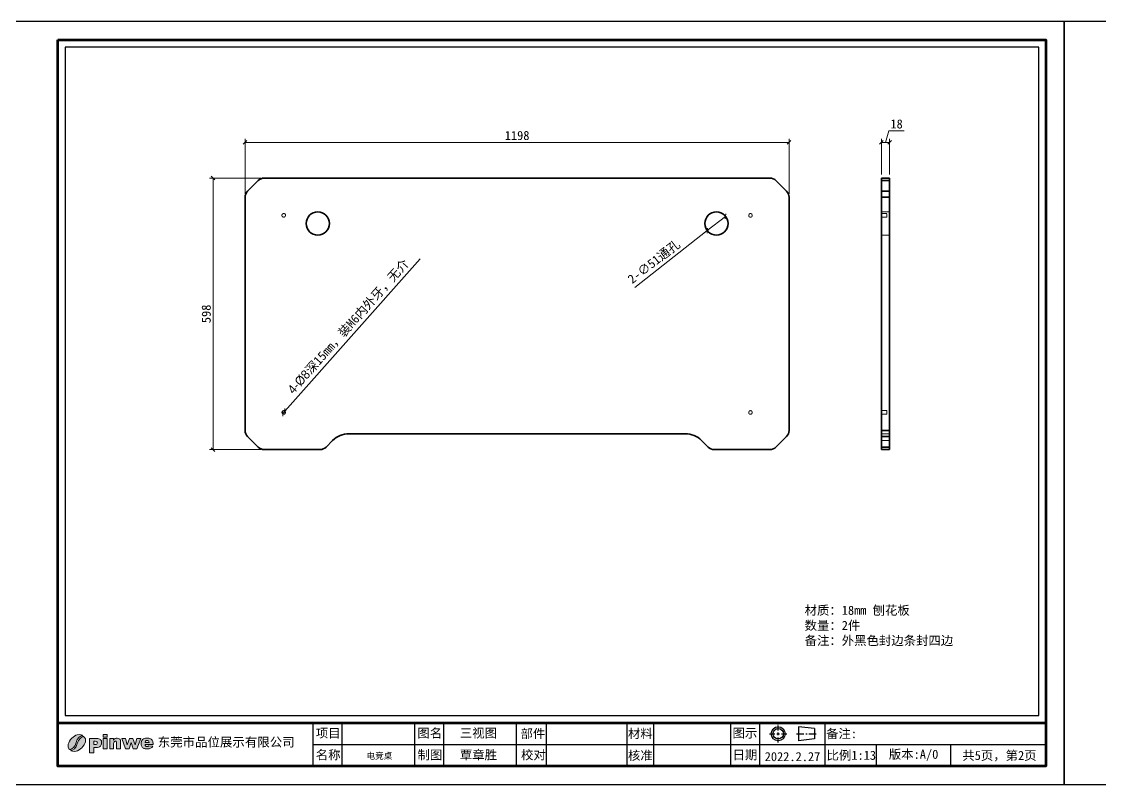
# Model space of a CAD drawing. Header units: inches. Extents: x 21728 to 86065, y -20660 to 1996.
# Drawn here: x 76641 to 79017, y -14953 to -13273 of the extents above; entities that cross this region are included whole.
import ezdxf

# ---------------------------------------------------------------- set-up
doc = ezdxf.new("R2010")
doc.units = ezdxf.units.IN
doc.header["$MEASUREMENT"] = 0
doc.linetypes.add('CENTER2', pattern=[28.575, 19.05, -3.175, 3.175, -3.175])
doc.linetypes.add('HIDDEN', pattern=[1.905, 1.27, -0.635])
doc.layers.add('_U+56FE_U+5C42 1', color=7, linetype='Continuous')
doc.layers.add('图框', color=5, linetype='Continuous', lineweight=60)
doc.layers.add('轮廓线', color=7, linetype='Continuous', lineweight=30)
doc.styles.add('ee', font='simfang.ttf')
doc.styles.get("Standard").update_dxf_attribs({"font": 'arial.ttf'})
doc.styles.add('宋体', font='')
doc.styles.add('样式 1', font='')
doc.styles.get('宋体').set_extended_font_data('SimSun')
doc.styles.get('样式 1').set_extended_font_data('SimSun')
doc.dimstyles.new('1-8', dxfattribs={"dimscale": 8, "dimtxt": 2.5, "dimasz": 1, "dimexe": 1, "dimexo": 1, "dimtad": 1, "dimdec": 1, "dimdsep": 46, "dimtxsty": '宋体', "dimblk": 'OBLIQUE', "dimcen": 2.5, "dimclrd": 3, "dimclre": 3, "dimclrt": 256, "dimadec": 0, "dimazin": 0, "dimtfac": 1, "dimtdec": 1, "dimtmove": 1, "dimatfit": 3, "dimfxl": 0, "dimlwd": 9, "dimlwe": 9, "dimarcsym": 0})

# ---------------------------------------------------------------- blocks, each defined once
blk = doc.blocks.new('_Oblique')
at = {"color": 0, "linetype": 'ByBlock', "lineweight": -2}
blk.add_line((-0.5, -0.5), (0.5, 0.5), dxfattribs=at)
blk = doc.blocks.new('*D67')
at = {"color": 3, "lineweight": 9, "transparency": 16777216}
for p, q in [((77167.8, -13617.9), (77055, -13617.9)), ((77063, -13617.9), (77063, -14215.9)), ((77167.8, -14215.9), (77055, -14215.9))]:
    blk.add_line(p, q, dxfattribs=at)
at = {"layer": 'Defpoints', "color": 0, "transparency": 16777216}
for p in [(77175.8, -13617.9), (77063, -14215.9), (77175.8, -14215.9)]:
    blk.add_point(p, dxfattribs=at)
at = {"color": 3, "lineweight": 9, "transparency": 16777216, "xscale": 8, "yscale": 8, "zscale": 8}
for p, rotation in [((77063, -13617.9), 90), ((77063, -14215.9), 270)]:
    blk.add_blockref('_Oblique', p, dxfattribs=dict(at, rotation=rotation))
at = {"transparency": 16777216, "insert": (77048, -13916.9), "char_height": 20, "attachment_point": 5, "rotation": 90, "style": '宋体'}
blk.add_mtext('598', dxfattribs=at)
blk = doc.blocks.new('*D68')
at = {"color": 3, "lineweight": 9, "transparency": 16777216}
for p, q in [((77133.6, -13652.2), (77133.6, -13531.2)), ((77133.6, -13539.2), (78331.6, -13539.2)), ((78331.6, -13652.2), (78331.6, -13531.2))]:
    blk.add_line(p, q, dxfattribs=at)
at = {"layer": 'Defpoints', "color": 0, "transparency": 16777216}
for p in [(78331.6, -13539.2), (77133.6, -13660.2), (78331.6, -13660.2)]:
    blk.add_point(p, dxfattribs=at)
at = {"color": 3, "lineweight": 9, "transparency": 16777216, "xscale": 8, "yscale": 8, "zscale": 8, "rotation": 180}
blk.add_blockref('_Oblique', (77133.6, -13539.2), dxfattribs=at)
at = {"color": 3, "lineweight": 9, "transparency": 16777216, "xscale": 8, "yscale": 8, "zscale": 8}
blk.add_blockref('_Oblique', (78331.6, -13539.2), dxfattribs=at)
at = {"transparency": 16777216, "insert": (77732.6, -13524.2), "char_height": 20, "attachment_point": 5, "style": '宋体'}
blk.add_mtext('1198', dxfattribs=at)
blk = doc.blocks.new('*D69')
at = {"color": 3, "lineweight": 9, "transparency": 16777216}
for p, q in [((78543.8, -13539.2), (78551.5, -13513.7)), ((78551.5, -13513.7), (78585.2, -13513.7)), ((78534.8, -13609.9), (78534.8, -13531.2)), ((78552.8, -13539.2), (78534.8, -13539.2)), ((78552.8, -13609.9), (78552.8, -13531.2))]:
    blk.add_line(p, q, dxfattribs=at)
at = {"layer": 'Defpoints', "color": 0, "transparency": 16777216}
for p in [(78534.8, -13539.2), (78534.8, -13617.9), (78552.8, -13617.9)]:
    blk.add_point(p, dxfattribs=at)
at = {"color": 3, "lineweight": 9, "transparency": 16777216, "xscale": 8, "yscale": 8, "zscale": 8, "rotation": 180}
blk.add_blockref('_Oblique', (78534.8, -13539.2), dxfattribs=at)
at = {"color": 3, "lineweight": 9, "transparency": 16777216, "xscale": 8, "yscale": 8, "zscale": 8}
blk.add_blockref('_Oblique', (78552.8, -13539.2), dxfattribs=at)
at = {"transparency": 16777216, "insert": (78568.3, -13498.7), "char_height": 20, "attachment_point": 5, "style": '宋体'}
blk.add_mtext('18', dxfattribs=at)
blk = doc.blocks.new('*D70')
at = {"color": 3, "lineweight": 9, "transparency": 16777216}
for p in [(78191.6, -13702.2), (77991.7, -13858.5)]:
    blk.add_line(p, (78151.5, -13733.6), dxfattribs=at)
at = {"layer": 'Defpoints', "color": 0, "transparency": 16777216}
for p in [(78191.6, -13702.2), (78151.5, -13733.6)]:
    blk.add_point(p, dxfattribs=at)
at = {"color": 3, "lineweight": 9, "transparency": 16777216, "xscale": 8, "yscale": 8, "zscale": 8}
for p, rotation in [((78191.6, -13702.2), 218.0273107194701), ((78151.5, -13733.6), 38.02731071947012)]:
    blk.add_blockref('_Oblique', p, dxfattribs=dict(at, rotation=rotation))
at = {"transparency": 16777216, "insert": (78034.3, -13802.6), "char_height": 20, "attachment_point": 5, "rotation": 38.0273, "style": '宋体'}
blk.add_mtext('2-∅51通孔', dxfattribs=at)
blk = doc.blocks.new('*D72')
at = {"color": 3, "lineweight": 9, "transparency": 16777216}
for p in [(77519, -13795.9), (77216.1, -14136.7)]:
    blk.add_line(p, (77221, -14131.1), dxfattribs=at)
at = {"layer": 'Defpoints', "color": 0, "transparency": 16777216}
for p in [(77216.1, -14136.7), (77221, -14131.1)]:
    blk.add_point(p, dxfattribs=at)
at = {"color": 3, "lineweight": 9, "transparency": 16777216, "xscale": 8, "yscale": 8, "zscale": 8}
for p, rotation in [((77216.1, -14136.7), 48.36256670306356), ((77221, -14131.1), 228.3625667030635)]:
    blk.add_blockref('_Oblique', p, dxfattribs=dict(at, rotation=rotation))
at = {"transparency": 16777216, "insert": (77361.6, -13945.3), "char_height": 20, "attachment_point": 5, "rotation": 48.3626, "style": '宋体'}
blk.add_mtext('{\\fGulim|b0|i0|c134|p0;4-%%C8}深15mm，装M6内外牙，无介', dxfattribs=at)

msp = doc.modelspace()

# ---------------------------------------------------------------- hatches: boundary and pattern name
h = msp.add_hatch(color=256)
h.dxf.hatch_style = 1
edge = h.paths.add_edge_path()
edge.add_spline(control_points=[(76930.78, -14865.29), (76930.78, -14865.29), (76913.21, -14865.29), (76913.21, -14865.29), (76913.37, -14866.7), (76913.74, -14867.75), (76914.35, -14868.44), (76915.2, -14869.43), (76916.3, -14869.92), (76917.67, -14869.92), (76918.54, -14869.92), (76919.36, -14869.7), (76920.13, -14869.28), (76920.6, -14869.01), (76921.12, -14868.53), (76921.66, -14867.85), (76921.66, -14867.85), (76930.29, -14868.64), (76930.29, -14868.64), (76928.97, -14870.93), (76927.38, -14872.58), (76925.52, -14873.57), (76923.65, -14874.57), (76920.97, -14875.07), (76917.49, -14875.07), (76914.45, -14875.07), (76912.08, -14874.64), (76910.34, -14873.79), (76908.6, -14872.93), (76907.17, -14871.58), (76906.02, -14869.72), (76904.88, -14867.86), (76904.31, -14865.67), (76904.31, -14863.16), (76904.31, -14859.58), (76905.46, -14856.68), (76907.75, -14854.47), (76910.03, -14852.27), (76913.19, -14851.16), (76917.22, -14851.16), (76920.49, -14851.16), (76923.07, -14851.66), (76924.96, -14852.65), (76926.86, -14853.64), (76928.3, -14855.07), (76929.3, -14856.96), (76930.29, -14858.83), (76930.78, -14861.29), (76930.78, -14864.3), (76930.78, -14864.3), (76930.78, -14865.29), (76930.78, -14865.29)], knot_values=[0, 0, 0, 0, 1, 1, 1, 2, 2, 2, 3, 3, 3, 4, 4, 4, 5, 5, 5, 6, 6, 6, 7, 7, 7, 8, 8, 8, 9, 9, 9, 10, 10, 10, 11, 11, 11, 12, 12, 12, 13, 13, 13, 14, 14, 14, 15, 15, 15, 16, 16, 16, 17, 17, 17, 17], degree=3, periodic=0)
edge = h.paths.add_edge_path(flags=16)
edge.add_spline(control_points=[(76921.88, -14861.11), (76921.71, -14859.41), (76921.25, -14858.19), (76920.51, -14857.45), (76919.77, -14856.72), (76918.8, -14856.35), (76917.59, -14856.35), (76916.19, -14856.35), (76915.08, -14856.91), (76914.24, -14858.02), (76913.71, -14858.71), (76913.38, -14859.74), (76913.23, -14861.11), (76913.23, -14861.11), (76921.88, -14861.11), (76921.88, -14861.11)], knot_values=[0, 0, 0, 0, 1, 1, 1, 2, 2, 2, 3, 3, 3, 4, 4, 4, 5, 5, 5, 5], degree=3, periodic=0)
h.paths.add_polyline_path([(76861.93, -14851.69), (76870.4, -14851.69), (76874.07, -14866.03), (76878.74, -14851.69), (76886.58, -14851.69), (76891.41, -14866.06), (76895.1, -14851.69), (76903.51, -14851.69), (76895.1, -14874.54), (76887.32, -14874.54), (76882.7, -14860.79), (76878.23, -14874.54), (76870.41, -14874.54)])
edge = h.paths.add_edge_path()
edge.add_spline(control_points=[(76835.27, -14851.69), (76835.27, -14851.69), (76843.43, -14851.69), (76843.43, -14851.69), (76843.43, -14851.69), (76843.43, -14855.41), (76843.43, -14855.41), (76844.65, -14853.88), (76845.87, -14852.79), (76847.12, -14852.14), (76848.37, -14851.49), (76849.88, -14851.16), (76851.67, -14851.16), (76854.09, -14851.16), (76855.98, -14851.88), (76857.35, -14853.32), (76858.72, -14854.76), (76859.4, -14856.99), (76859.4, -14860.01), (76859.4, -14860.01), (76859.4, -14874.54), (76859.4, -14874.54), (76859.4, -14874.54), (76850.59, -14874.54), (76850.59, -14874.54), (76850.59, -14874.54), (76850.59, -14861.97), (76850.59, -14861.97), (76850.59, -14860.53), (76850.33, -14859.52), (76849.8, -14858.92), (76849.27, -14858.33), (76848.53, -14858.03), (76847.58, -14858.03), (76846.53, -14858.03), (76845.67, -14858.43), (76845.01, -14859.23), (76844.36, -14860.04), (76844.03, -14861.48), (76844.03, -14863.56), (76844.03, -14863.56), (76844.03, -14874.54), (76844.03, -14874.54), (76844.03, -14874.54), (76835.27, -14874.54), (76835.27, -14874.54), (76835.27, -14874.54), (76835.27, -14851.69), (76835.27, -14851.69)], knot_values=[0, 0, 0, 0, 1, 1, 1, 2, 2, 2, 3, 3, 3, 4, 4, 4, 5, 5, 5, 6, 6, 6, 7, 7, 7, 8, 8, 8, 9, 9, 9, 10, 10, 10, 11, 11, 11, 12, 12, 12, 13, 13, 13, 14, 14, 14, 15, 15, 15, 16, 16, 16, 16], degree=3, periodic=0)
h.paths.add_polyline_path([(76821.06, -14843.01), (76829.83, -14843.01), (76829.83, -14848.96), (76821.06, -14848.96)])
h.paths.add_polyline_path([(76821.06, -14851.69), (76829.83, -14851.69), (76829.83, -14874.54), (76821.06, -14874.54)])
edge = h.paths.add_edge_path()
edge.add_spline(control_points=[(76790.79, -14851.84), (76790.79, -14851.84), (76806.99, -14851.84), (76806.99, -14851.84), (76810.52, -14851.84), (76813.17, -14852.68), (76814.93, -14854.36), (76816.68, -14856.04), (76817.56, -14858.43), (76817.56, -14861.54), (76817.56, -14864.72), (76816.6, -14867.22), (76814.69, -14869.01), (76812.77, -14870.81), (76809.84, -14871.7), (76805.91, -14871.7), (76805.91, -14871.7), (76800.56, -14871.7), (76800.56, -14871.7), (76800.56, -14871.7), (76800.56, -14883.37), (76800.56, -14883.37), (76800.56, -14883.37), (76790.79, -14883.37), (76790.79, -14883.37), (76790.79, -14883.37), (76790.79, -14851.84), (76790.79, -14851.84)], knot_values=[0, 0, 0, 0, 1, 1, 1, 2, 2, 2, 3, 3, 3, 4, 4, 4, 5, 5, 5, 6, 6, 6, 7, 7, 7, 8, 8, 8, 9, 9, 9, 9], degree=3, periodic=0)
edge = h.paths.add_edge_path(flags=16)
edge.add_spline(control_points=[(76800.56, -14865.32), (76800.56, -14865.32), (76802.96, -14865.32), (76802.96, -14865.32), (76804.86, -14865.32), (76806.19, -14864.99), (76806.95, -14864.33), (76807.71, -14863.68), (76808.1, -14862.84), (76808.1, -14861.82), (76808.1, -14860.83), (76807.77, -14860), (76807.1, -14859.31), (76806.44, -14858.62), (76805.19, -14858.27), (76803.35, -14858.27), (76803.35, -14858.27), (76800.56, -14858.27), (76800.56, -14858.27), (76800.56, -14858.27), (76800.56, -14865.32), (76800.56, -14865.32)], knot_values=[0, 0, 0, 0, 1, 1, 1, 2, 2, 2, 3, 3, 3, 4, 4, 4, 5, 5, 5, 6, 6, 6, 7, 7, 7, 7], degree=3, periodic=0)
edge = h.paths.add_edge_path()
edge.add_spline(control_points=[(76750, -14878.64), (76750, -14878.64), (76754.35, -14882.38), (76761.82, -14880.13), (76769.29, -14877.89), (76779.63, -14868.89), (76781.74, -14859.11), (76783.84, -14849.32), (76776.83, -14847.18), (76776.83, -14847.18), (76776.83, -14847.18), (76764.6, -14852.89), (76763.99, -14863.15), (76763.38, -14873.41), (76751.9, -14878.5), (76750, -14878.64)], knot_values=[0, 0, 0, 0, 1, 1, 1, 2, 2, 2, 3, 3, 3, 4, 4, 4, 5, 5, 5, 5], degree=3, periodic=0)
edge = h.paths.add_edge_path()
edge.add_spline(control_points=[(76775.61, -14845.32), (76775.61, -14845.32), (76771.26, -14841.58), (76763.79, -14843.82), (76756.32, -14846.07), (76745.98, -14855.07), (76743.87, -14864.85), (76741.77, -14874.64), (76748.78, -14876.77), (76748.78, -14876.77), (76748.78, -14876.77), (76761.01, -14871.07), (76761.62, -14860.81), (76762.23, -14850.55), (76773.71, -14845.46), (76775.61, -14845.32)], knot_values=[0, 0, 0, 0, 1, 1, 1, 2, 2, 2, 3, 3, 3, 4, 4, 4, 5, 5, 5, 5], degree=3, periodic=0)

# ---------------------------------------------------------------- linework, layer by layer
at = {"color": 7, "linetype": 'Continuous', "lineweight": 35}
for p, q in [((77162.4, -13623.45), (77139.12, -13646.74)), ((78289.27, -13617.89), (77175.84, -13617.89)), ((78325.99, -13646.74), (78302.71, -13623.45)), ((78552.82, -13617.89), (78534.82, -13617.89)), ((78534.82, -13617.89), (78534.82, -13623.45)), ((78552.82, -13623.45), (78534.82, -13623.45)), ((78534.82, -13623.45), (78534.82, -13646.74)), ((78552.82, -13617.89), (78552.82, -13623.45)), ((78552.82, -13623.45), (78552.82, -13646.74)), ((77133.56, -13660.17), (77133.56, -14173.6)), ((78331.56, -14173.6), (78331.56, -13660.17)), ((78552.82, -13646.74), (78534.82, -13646.74)), ((78534.82, -13646.74), (78534.82, -13660.17)), ((78552.82, -13660.17), (78534.82, -13660.17)), ((78534.82, -13660.17), (78534.82, -14173.6)), ((78552.82, -13646.74), (78552.82, -13660.17)), ((78552.82, -13660.17), (78552.82, -14173.6)), ((77362.41, -14180.89), (78102.7, -14180.89)), ((78552.82, -14173.6), (78534.82, -14173.6)), ((78534.82, -14173.6), (78534.82, -14187.04)), ((78552.82, -14173.6), (78552.82, -14187.04)), ((77139.12, -14187.04), (77162.4, -14210.32)), ((77311.85, -14210.32), (77326.35, -14195.83)), ((78138.77, -14195.83), (78153.26, -14210.32)), ((78302.71, -14210.32), (78325.99, -14187.04)), ((78552.82, -14187.04), (78534.82, -14187.04)), ((78534.82, -14187.04), (78534.82, -14210.32)), ((78552.82, -14187.04), (78552.82, -14210.32)), ((77175.84, -14215.89), (77298.41, -14215.89)), ((78166.7, -14215.89), (78289.27, -14215.89)), ((78552.82, -14210.32), (78534.82, -14210.32)), ((78534.82, -14210.32), (78534.82, -14215.89)), ((78552.82, -14215.89), (78534.82, -14215.89)), ((78552.82, -14210.32), (78552.82, -14215.89))]:
    msp.add_line(p, q, dxfattribs=at)
at = {"color": 7, "linetype": 'HIDDEN', "lineweight": 18}
for p, q in [((78552.82, -13623.45), (78534.82, -13623.45)), ((78552.82, -13646.74), (78534.82, -13646.74)), ((78552.82, -13660.17), (78534.82, -13660.17)), ((78552.82, -13692.39), (78534.82, -13692.39)), ((78546.82, -13695.89), (78534.82, -13695.89)), ((78534.82, -13703.89), (78546.82, -13703.89)), ((78546.82, -13699.89), (78546.82, -13695.89)), ((78546.82, -13703.89), (78546.82, -13699.89)), ((78534.82, -13743.39), (78552.82, -13743.39)), ((78546.82, -14129.89), (78534.82, -14129.89)), ((78546.82, -14133.89), (78546.82, -14129.89)), ((78546.82, -14137.89), (78546.82, -14133.89)), ((78534.82, -14137.89), (78546.82, -14137.89)), ((78552.82, -14173.6), (78534.82, -14173.6)), ((78552.82, -14180.89), (78534.82, -14180.89)), ((78552.82, -14187.04), (78534.82, -14187.04)), ((78552.82, -14195.83), (78534.82, -14195.83)), ((78552.82, -14210.32), (78534.82, -14210.32))]:
    msp.add_line(p, q, dxfattribs=at)
at = {"color": 14, "lineweight": 25}
for p, q in [((78352.02, -14826.23), (78352.02, -14856.95)), ((78387.22, -14830.07), (78352.02, -14826.23)), ((78387.22, -14830.07), (78387.22, -14853.11)), ((78387.22, -14853.11), (78352.02, -14856.95))]:
    msp.add_line(p, q, dxfattribs=at)
at = {"color": 7, "linetype": 'HIDDEN', "lineweight": 18}
for centre in [(77218.56, -13699.89), (78246.56, -13699.89), (77218.56, -14133.89), (78246.56, -14133.89)]:
    msp.add_circle(centre, 4, dxfattribs=at)
at = {"color": 7, "linetype": 'Continuous', "lineweight": 35}
for centre in [(77293.56, -13717.89), (78171.56, -13717.89)]:
    msp.add_circle(centre, 25.5, dxfattribs=at)
at = {"color": 14, "lineweight": 25}
for radius in [15.36, 11.52]:
    msp.add_circle((78307.57, -14841.59), radius, dxfattribs=at)
at = {"color": 7, "linetype": 'Continuous', "lineweight": 35}
for centre, radius, start, end in [((77175.84, -13636.89), 19, 90, 135), ((78289.27, -13636.89), 19, 45, 90), ((77152.56, -13660.17), 19, 135, 180), ((78312.56, -13660.17), 19, 0, 45), ((77152.56, -14173.6), 19, 180, 225), ((77362.41, -14231.89), 51, 90, 135), ((78102.7, -14231.89), 51, 45, 90), ((78312.56, -14173.6), 19, 315, 0), ((77175.84, -14196.89), 19, 225, 270), ((77298.41, -14196.89), 19, 270, 315), ((78166.7, -14196.89), 19, 225, 270), ((78289.27, -14196.89), 19, 270, 315)]:
    msp.add_arc(centre, radius, start, end, dxfattribs=at)
at = {"layer": '_U+56FE_U+5C42 1', "lineweight": 0}
for points in [[(76821.06, -14843.01), (76829.83, -14843.01), (76829.83, -14848.96), (76821.06, -14848.96), (76821.06, -14843.01)], [(76821.06, -14851.69), (76829.83, -14851.69), (76829.83, -14874.54), (76821.06, -14874.54), (76821.06, -14851.69)], [(76861.93, -14851.69), (76870.4, -14851.69), (76874.07, -14866.03), (76878.74, -14851.69), (76886.58, -14851.69), (76891.41, -14866.06), (76895.1, -14851.69), (76903.51, -14851.69), (76895.1, -14874.54), (76887.32, -14874.54), (76882.7, -14860.79), (76878.23, -14874.54), (76870.41, -14874.54), (76861.93, -14851.69)]]:
    msp.add_lwpolyline(points, dxfattribs=at)
for points, knots in [([(76775.61, -14845.32), (76775.61, -14845.32), (76771.26, -14841.58), (76763.79, -14843.82), (76756.32, -14846.07), (76745.98, -14855.07), (76743.87, -14864.85), (76741.77, -14874.64), (76748.78, -14876.77), (76748.78, -14876.77), (76748.78, -14876.77), (76761.01, -14871.07), (76761.62, -14860.81), (76762.23, -14850.55), (76773.71, -14845.46), (76775.61, -14845.32)], [0, 0, 0, 0, 1, 1, 1, 2, 2, 2, 3, 3, 3, 4, 4, 4, 5, 5, 5, 5]), ([(76750, -14878.64), (76750, -14878.64), (76754.35, -14882.38), (76761.82, -14880.13), (76769.29, -14877.89), (76779.63, -14868.89), (76781.74, -14859.11), (76783.84, -14849.32), (76776.83, -14847.18), (76776.83, -14847.18), (76776.83, -14847.18), (76764.6, -14852.89), (76763.99, -14863.15), (76763.38, -14873.41), (76751.9, -14878.5), (76750, -14878.64)], [0, 0, 0, 0, 1, 1, 1, 2, 2, 2, 3, 3, 3, 4, 4, 4, 5, 5, 5, 5]), ([(76790.79, -14851.84), (76790.79, -14851.84), (76806.99, -14851.84), (76806.99, -14851.84), (76810.52, -14851.84), (76813.17, -14852.68), (76814.93, -14854.36), (76816.68, -14856.04), (76817.56, -14858.43), (76817.56, -14861.54), (76817.56, -14864.72), (76816.6, -14867.22), (76814.69, -14869.01), (76812.77, -14870.81), (76809.84, -14871.7), (76805.91, -14871.7), (76805.91, -14871.7), (76800.56, -14871.7), (76800.56, -14871.7), (76800.56, -14871.7), (76800.56, -14883.37), (76800.56, -14883.37), (76800.56, -14883.37), (76790.79, -14883.37), (76790.79, -14883.37), (76790.79, -14883.37), (76790.79, -14851.84), (76790.79, -14851.84)], [0, 0, 0, 0, 1, 1, 1, 2, 2, 2, 3, 3, 3, 4, 4, 4, 5, 5, 5, 6, 6, 6, 7, 7, 7, 8, 8, 8, 9, 9, 9, 9]), ([(76800.56, -14865.32), (76800.56, -14865.32), (76802.96, -14865.32), (76802.96, -14865.32), (76804.86, -14865.32), (76806.19, -14864.99), (76806.95, -14864.33), (76807.71, -14863.68), (76808.1, -14862.84), (76808.1, -14861.82), (76808.1, -14860.83), (76807.77, -14860), (76807.1, -14859.31), (76806.44, -14858.62), (76805.19, -14858.27), (76803.35, -14858.27), (76803.35, -14858.27), (76800.56, -14858.27), (76800.56, -14858.27), (76800.56, -14858.27), (76800.56, -14865.32), (76800.56, -14865.32)], [0, 0, 0, 0, 1, 1, 1, 2, 2, 2, 3, 3, 3, 4, 4, 4, 5, 5, 5, 6, 6, 6, 7, 7, 7, 7]), ([(76835.27, -14851.69), (76835.27, -14851.69), (76843.43, -14851.69), (76843.43, -14851.69), (76843.43, -14851.69), (76843.43, -14855.41), (76843.43, -14855.41), (76844.65, -14853.88), (76845.87, -14852.79), (76847.12, -14852.14), (76848.37, -14851.49), (76849.88, -14851.16), (76851.67, -14851.16), (76854.09, -14851.16), (76855.98, -14851.88), (76857.35, -14853.32), (76858.72, -14854.76), (76859.4, -14856.99), (76859.4, -14860.01), (76859.4, -14860.01), (76859.4, -14874.54), (76859.4, -14874.54), (76859.4, -14874.54), (76850.59, -14874.54), (76850.59, -14874.54), (76850.59, -14874.54), (76850.59, -14861.97), (76850.59, -14861.97), (76850.59, -14860.53), (76850.33, -14859.52), (76849.8, -14858.92), (76849.27, -14858.33), (76848.53, -14858.03), (76847.58, -14858.03), (76846.53, -14858.03), (76845.67, -14858.43), (76845.01, -14859.23), (76844.36, -14860.04), (76844.03, -14861.48), (76844.03, -14863.56), (76844.03, -14863.56), (76844.03, -14874.54), (76844.03, -14874.54), (76844.03, -14874.54), (76835.27, -14874.54), (76835.27, -14874.54), (76835.27, -14874.54), (76835.27, -14851.69), (76835.27, -14851.69)], [0, 0, 0, 0, 1, 1, 1, 2, 2, 2, 3, 3, 3, 4, 4, 4, 5, 5, 5, 6, 6, 6, 7, 7, 7, 8, 8, 8, 9, 9, 9, 10, 10, 10, 11, 11, 11, 12, 12, 12, 13, 13, 13, 14, 14, 14, 15, 15, 15, 16, 16, 16, 16]), ([(76930.78, -14865.29), (76930.78, -14865.29), (76913.21, -14865.29), (76913.21, -14865.29), (76913.37, -14866.7), (76913.74, -14867.75), (76914.35, -14868.44), (76915.2, -14869.43), (76916.3, -14869.92), (76917.67, -14869.92), (76918.54, -14869.92), (76919.36, -14869.7), (76920.13, -14869.28), (76920.6, -14869.01), (76921.12, -14868.53), (76921.66, -14867.85), (76921.66, -14867.85), (76930.29, -14868.64), (76930.29, -14868.64), (76928.97, -14870.93), (76927.38, -14872.58), (76925.52, -14873.57), (76923.65, -14874.57), (76920.97, -14875.07), (76917.49, -14875.07), (76914.45, -14875.07), (76912.08, -14874.64), (76910.34, -14873.79), (76908.6, -14872.93), (76907.17, -14871.58), (76906.02, -14869.72), (76904.88, -14867.86), (76904.31, -14865.67), (76904.31, -14863.16), (76904.31, -14859.58), (76905.46, -14856.68), (76907.75, -14854.47), (76910.03, -14852.27), (76913.19, -14851.16), (76917.22, -14851.16), (76920.49, -14851.16), (76923.07, -14851.66), (76924.96, -14852.65), (76926.86, -14853.64), (76928.3, -14855.07), (76929.3, -14856.96), (76930.29, -14858.83), (76930.78, -14861.29), (76930.78, -14864.3), (76930.78, -14864.3), (76930.78, -14865.29), (76930.78, -14865.29)], [0, 0, 0, 0, 1, 1, 1, 2, 2, 2, 3, 3, 3, 4, 4, 4, 5, 5, 5, 6, 6, 6, 7, 7, 7, 8, 8, 8, 9, 9, 9, 10, 10, 10, 11, 11, 11, 12, 12, 12, 13, 13, 13, 14, 14, 14, 15, 15, 15, 16, 16, 16, 17, 17, 17, 17]), ([(76921.88, -14861.11), (76921.71, -14859.41), (76921.25, -14858.19), (76920.51, -14857.45), (76919.77, -14856.72), (76918.8, -14856.35), (76917.59, -14856.35), (76916.19, -14856.35), (76915.08, -14856.91), (76914.24, -14858.02), (76913.71, -14858.71), (76913.38, -14859.74), (76913.23, -14861.11), (76913.23, -14861.11), (76921.88, -14861.11), (76921.88, -14861.11)], [0, 0, 0, 0, 1, 1, 1, 2, 2, 2, 3, 3, 3, 4, 4, 4, 5, 5, 5, 5])]:
    msp.add_open_spline(points, degree=3, knots=knots, dxfattribs=at)
at = {"layer": 'Defpoints'}
for points in [[(76561.23, -14953.17), (78937.23, -14953.17), (78937.23, -13273.17), (76561.23, -13273.17)], [(78937.23, -14953.17), (81313.23, -14953.17), (81313.23, -13273.17), (78937.23, -13273.17)]]:
    msp.add_lwpolyline(points, close=True, dxfattribs=at)
at = {"layer": '图框', "color": 32}
msp.add_lwpolyline([(76721.23, -13313.17), (78897.23, -13313.17), (78897.23, -14913.17), (76721.23, -14913.17)], close=True, dxfattribs=at)
msp.add_lwpolyline([(76721.23, -14817.17), (78897.23, -14817.17)], dxfattribs=at)
at = {"layer": '轮廓线'}
for p, q in [((77283.07, -14913.17), (77283.07, -14817.17)), ((77347.07, -14913.17), (77347.07, -14817.17)), ((77507.07, -14913.17), (77507.07, -14817.17)), ((77571.07, -14913.17), (77571.07, -14817.17)), ((77731.07, -14913.17), (77731.07, -14817.17)), ((77797.43, -14913.17), (77797.43, -14817.17)), ((77975.08, -14913.17), (77975.08, -14817.17)), ((78033.56, -14913.17), (78033.56, -14817.17)), ((78203.07, -14913.17), (78203.07, -14817.17)), ((78267.07, -14913.17), (78267.07, -14817.17)), ((78411.07, -14865.17), (78411.07, -14817.17)), ((77283.07, -14865.17), (78897.23, -14865.17)), ((78411.07, -14913.17), (78411.07, -14865.17)), ((78523.87, -14913.17), (78523.87, -14865.17)), ((78687.61, -14913.17), (78687.61, -14865.17))]:
    msp.add_line(p, q, dxfattribs=at)
at = {"layer": '轮廓线', "color": 4, "linetype": 'CENTER2', "ltscale": 0.5}
for p, q in [((78307.57, -14834.35), (78307.57, -14822.23)), ((78307.57, -14844.43), (78307.57, -14838.75)), ((78307.57, -14860.95), (78307.57, -14848.82))]:
    msp.add_line(p, q, dxfattribs=at)
at = {"layer": '轮廓线', "color": 4, "linetype": 'CENTER2'}
for p, q in [((78288.21, -14841.59), (78300.33, -14841.59)), ((78304.73, -14841.59), (78310.41, -14841.59)), ((78314.8, -14841.59), (78326.93, -14841.59))]:
    msp.add_line(p, q, dxfattribs=at)
at = {"layer": '轮廓线', "color": 4}
for p, q in [((78348.02, -14841.59), (78364.15, -14841.59)), ((78368.15, -14841.59), (78371.26, -14841.59)), ((78375.26, -14841.59), (78391.22, -14841.59))]:
    msp.add_line(p, q, dxfattribs=at)
at = {"layer": '轮廓线', "color": 7}
msp.add_lwpolyline([(76737.23, -14801.17), (78881.23, -14801.17), (78881.23, -13329.17), (76737.23, -13329.17)], close=True, dxfattribs=at)

# ---------------------------------------------------------------- texts
at = {"lineweight": 15, "insert": (78365.71, -14587.4), "char_height": 20, "width": 418.1733, "attachment_point": 4, "style": 'ee'}
msp.add_mtext('\\P材质：18mm 刨花板\\P数量：2件\\P备注：外黑色封边条封四边', dxfattribs=at)
at = {"insert": (76941.13, -14849.84, 2.58), "char_height": 20.0908, "width": 1329.106, "attachment_point": 1}
msp.add_mtext('{\\fSimSun|b0|i0|c134|p2;东莞市品位展示有限公司}', dxfattribs=at)
at = {"layer": '轮廓线', "attachment_point": 5, "style": '样式 1'}
for s, insert, char_height, width in [('{\\fSimSun|b1|i0|c134|p2;项目}', (77316.47, -14841.17), 20, 149.7729), ('{\\fSimSun|b1|i0|c134|p2;图名}', (77540.22, -14841.17), 20, 149.7729), ('{\\fSimSun|b1|i0|c134|p2;三视图}', (77647.41, -14841.17), 20, 149.7729), ('{\\fSimSun|b1|i0|c134|p2;部件}', (77767.37, -14842.37), 20, 149.7729), ('{\\fSimSun|b1|i0|c134|p2;材料}', (78003.96, -14842.3), 20, 149.7729), ('{\\fSimSun|b1|i0|c134|p2;图示}', (78234.29, -14841.17), 20, 149.7729), ('{\\fSimSun|b1|i0|c134|p2;备注:}', (78447.12, -14842.43), 20, 149.7729), ('{\\fSimSun|b1|i0|c134|p2;名称}', (77316.42, -14889.17), 20, 149.7729), ('{\\fSimSun|b1|i0|c134|p2;电竞桌}', (77429.32, -14891.13), 13.6, 176.9097), ('{\\fSimSun|b1|i0|c134|p2;制图}', (77540.42, -14889.17), 20, 149.7729), ('{\\fSimSun|b1|i0|c134|p2;覃章胜}', (77647.41, -14889.17), 20, 149.7729), ('{\\fSimSun|b1|i0|c134|p2;校对}', (77768.52, -14889.17), 20, 149.7729), ('{\\fSimSun|b1|i0|c134|p2;核准}', (78003.96, -14890.3), 20, 149.7729), ('{\\fSimSun|b1|i0|c134|p2;日期}', (78234.29, -14889.17), 20, 149.7729), ('{\\fSimSun|b1|i0|c134|p2;2022.2.27}', (78339.07, -14892.07), 20, 144), ('{\\fSimSun|b1|i0|c134|p2;比例1:13}', (78468.57, -14890.06), 20, 135.4819), ('{\\fSimSun|b1|i0|c134|p2;版本:A/0}', (78605.74, -14889.17), 20, 163.7382), ('{\\fSimSun|b1|i0|c134|p2;共5页，第2页}', (78794.89, -14890.83), 20, 230.0387)]:
    msp.add_mtext(s, dxfattribs=dict(at, insert=insert, char_height=char_height, width=width))

# ---------------------------------------------------------------- dimensions: what is measured, and where the dimension line sits
at = {"color": 1}
for base, p1, p2, picture, middle in [((78534.82, -13539.24), (78552.82, -13617.89), (78534.82, -13617.89), '*D69', (78556.47, -13498.74)), ((78331.56, -13539.24), (77133.56, -13660.17), (78331.56, -13660.17), '*D68', (77732.56, -13524.24))]:
    dim = msp.add_linear_dim(base=base, p1=p1, p2=p2, dimstyle='1-8', dxfattribs=at)
    dim.commit()
    dim.dimension.update_dxf_attribs({"geometry": picture, "text_midpoint": middle})
dim = msp.add_linear_dim(base=(77063.02, -14215.89), p1=(77175.84, -13617.89), p2=(77175.84, -14215.89), angle=90, dimstyle='1-8', dxfattribs=at)
dim.commit()
dim.dimension.update_dxf_attribs({"geometry": '*D67', "text_midpoint": (77048.02, -13916.89)})
dim = msp.add_diameter_dim_2p(p1=(78191.64, -13702.18), p2=(78151.47, -13733.6), text='2-<>通孔', dimstyle='1-8', dxfattribs=at)
dim.commit()
dim.dimension.update_dxf_attribs({"geometry": '*D70', "text_midpoint": (78045.3, -13816.63), "dimtype": 163})
dim = msp.add_diameter_dim_2p(p1=(77216.06, -14136.69), p2=(77221.05, -14131.09), text='{\\fGulim|b0|i0|c134|p0;4-%%C8}深15mm，装M6内外牙，无介', dimstyle='1-8')
dim.commit()
dim.dimension.update_dxf_attribs({"geometry": '*D72', "text_midpoint": (77361.65, -13945.31)})

doc.saveas('drawing.dxf')
